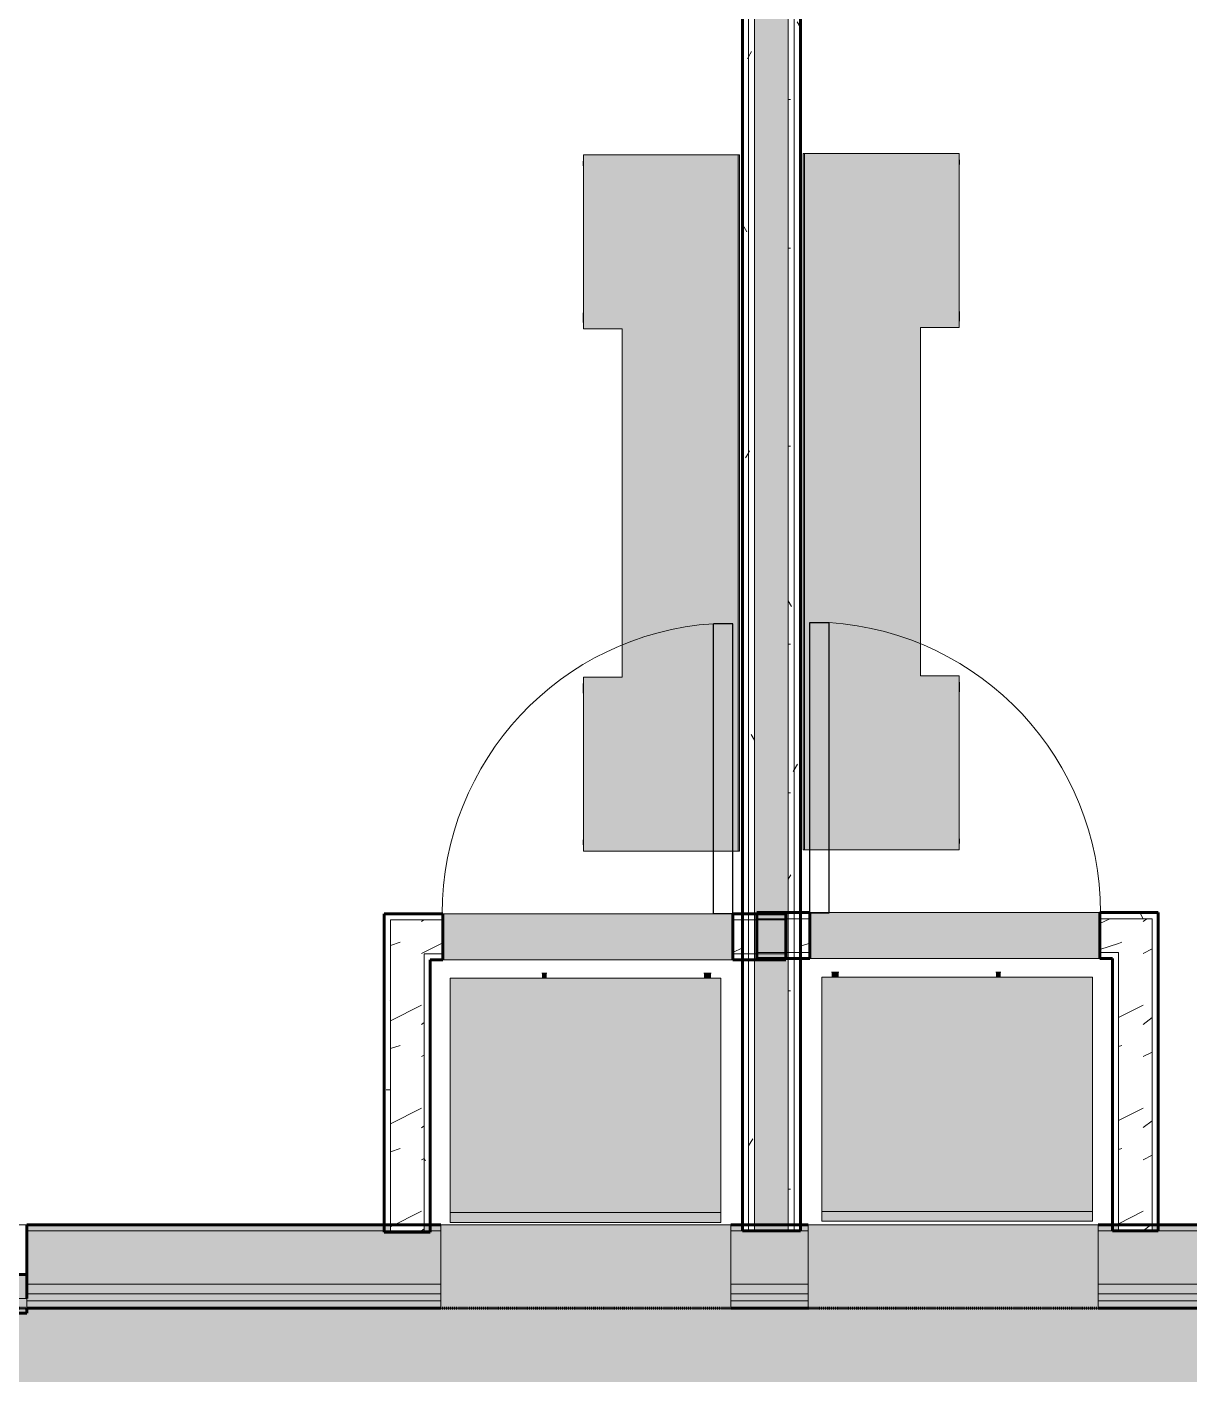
# Model space of a CAD drawing. Header units: inches. Extents: x -4061 to -1937, y 10959 to 12323.
# Drawn here: x -2791.7 to -2671.5, y 11270.5 to 11409.8 of the extents above; entities that cross this region are included whole.
import ezdxf

# ---------------------------------------------------------------- set-up
doc = ezdxf.new("R2010")
doc.units = ezdxf.units.IN
doc.header["$MEASUREMENT"] = 0
doc.linetypes.add('Dash 1_16_', pattern=[0.125, 0.0625, -0.0625])
for name, color, linetype, lineweight in [('0-1', 7, 'Continuous', 5), ('0-2', 10, 'Continuous', 18), ('0-4', 7, 'Continuous', 9), ('A-CLNG-PATT-1', 35, 'Continuous', 18), ('A-DOOR-1', 7, 'Continuous', 9), ('A-DOOR-2', 50, 'Continuous', 30), ('A-GLAZ-1', 27, 'Continuous', 18), ('A-GLAZ-2', 10, 'Continuous', 18), ('A-GLAZ-4', 250, 'Continuous', 60), ('A-WALL', 113, 'Continuous', 18), ('A-WALL-1', 8, 'Continuous', 5), ('A-WALL-2', 250, 'Continuous', 60), ('A-WALL-3', 10, 'Continuous', 18), ('A-WALL-5', 243, 'Continuous', 18), ('A-WALL-PATT-1', 7, 'Continuous', 9), ('A-WALL-PATT-2', 55, 'Continuous', 9), ('A-WALL-PATT-3', 53, 'Continuous', 9), ('A-WALL-PATT-4', 43, 'Continuous', 9), ('A-WALL-PATT-6', 111, 'Continuous', 9), ('C-PROP-LINE-2', 91, 'Dash 1_16_', 60), ('I-FURN-2', 7, 'Continuous', 9), ('I-FURN-3', 53, 'Continuous', 9), ('I-FURN-4', 55, 'Continuous', 9), ('I-WALL-2', 2, 'Continuous', 60), ('M-EQPM-1', 252, 'Continuous', 9), ('M-EQPM-2', 55, 'Continuous', 9), ('M-EQPM-3', 7, 'Continuous', 9)]:
    doc.layers.add(name, color=color, linetype=linetype, lineweight=lineweight)
pattern_1 = [(0, (0, 0), (20.48, 5.12), [0.845, -14.515, 0.845, -14.515, -81.92]), (0, (0, 0), (20.48, 5.12), [-30.72, 0.845, -29.875, 0.845, -14.515, -35.84]), (0, (0, 0), (20.48, 5.12), [-76.8, 0.845, -9.395, 0.845, -24.755]), (120, (7.68, 2.56), (-14.67405, 15.1762003), [0.845, -14.515, 0.845, -14.515, -81.92]), (120, (7.68, 2.56), (-14.67405, 15.1762003), [-30.72, 0.845, -29.875, 0.845, -14.515, -35.84]), (120, (7.68, 2.56), (-14.67405, 15.1762003), [-76.8, 0.845, -9.395, 0.845, -24.755]), (240, (10.24, 12.8), (-5.80595, -20.2962003), [0.845, -14.515, 0.845, -14.515, -81.92]), (240, (10.24, 12.8), (-5.80595, -20.2962003), [-30.72, 0.845, -29.875, 0.845, -14.515, -35.84]), (240, (10.24, 12.8), (-5.80595, -20.2962003), [-76.8, 0.845, -9.395, 0.845, -24.755])]
pattern_2 = [(216.87, (4.265, 10.662), (31.9871619, 21.32545714), [5.331, -47.981]), (206.565, (10.662, 7.464), (-10.662476, -10.6620098), [11.921, -11.921]), (198.435, (10.662, 2.132), (-21.32449365, -10.6625869), [6.744, -26.974])]
pattern_3 = [(161.57, (0.32, 0.32), (-2.560496185, -0.000537386), [0, -18.214, 2.022, 0]), (18.43, (-0.32, 0.32), (-2.560496185, 0.000537386), [0, -18.214, 2.022, 0]), (108.43, (0.32, 0.32), (1.27922091, -6.400876726), [6.07, -14.166]), (71.57, (-0.32, 0.32), (1.27922091, 6.400876726), [6.07, -14.166])]

# ---------------------------------------------------------------- blocks, each defined once
blk = doc.blocks.new('Entertainment_Center_14771 - Entertainment_Center_14771-1352616-ENLARGED RCP - 1ST FLOOR PLAN - EAST')
at = {"layer": 'I-FURN-3'}
for points in [[(-36, 6), (36, 6), (36, 6.12), (-36, 6.12)], [(-36, -10), (-18, -10), (-18, -6), (18, -6), (18, -10), (36, -10), (36, 6), (-36, 6), (-36, -6)], [(-35.34, -10.03), (-34.85, -10.03), (-34.85, -10), (-35.34, -10)], [(-19.66, -10.03), (-18.66, -10.03), (-18.66, -10), (-19.66, -10)], [(18.66, -10), (18.66, -10.03), (19.66, -10.03), (19.66, -10), (19, -10)], [(34.85, -10.03), (35.34, -10.03), (35.31, -10), (34.85, -10)]]:
    blk.add_hatch(color=256, dxfattribs=at).paths.add_polyline_path(points, flags=0)
at = {"layer": 'I-FURN-2'}
for p, q in [((36, 6.12), (-36, 6.12)), ((-36, 6), (-36, 6.12)), ((-36, 6), (36, 6)), ((-36, -10), (-36, 6)), ((-36, 6), (36, 6)), ((36, 6), (36, 6.12)), ((36, 6), (36, -10)), ((18, -6), (-18, -6)), ((-18, -6), (-18, -10)), ((18, -10), (18, -6)), ((-18, -10), (-36, -10)), ((-35.34, -10.03), (-35.34, -10)), ((-34.85, -10.03), (-35.34, -10.03)), ((-34.85, -10), (-34.85, -10.03)), ((-19.66, -10.03), (-19.66, -10)), ((-18.66, -10.03), (-19.66, -10.03)), ((-18.66, -10), (-18.66, -10.03)), ((36, -10), (18, -10)), ((18.66, -10.03), (18.66, -10)), ((19.66, -10.03), (18.66, -10.03)), ((19.66, -10), (19.66, -10.03)), ((34.85, -10.03), (34.85, -10)), ((35.34, -10.03), (34.85, -10.03)), ((35.34, -10), (35.34, -10.03))]:
    blk.add_line(p, q, dxfattribs=at)
blk = doc.blocks.new('Single-Flush - 30_ x 80_-1420870-ENLARGED RCP - 1ST FLOOR PLAN - EAST')
at = {"layer": 'A-DOOR-1'}
blk.add_arc((15, 2.375), 30.067, 93.81407, 180, dxfattribs=at)
at = {"layer": 'A-DOOR-2'}
for p, q in [((13, 2.375), (13, 32.375)), ((15, 32.375), (13, 32.375)), ((15, 2.375), (15, 32.375)), ((15, 2.375), (13, 2.375))]:
    blk.add_line(p, q, dxfattribs=at)
blk = doc.blocks.new('Single-Flush - 30_ x 80_-1421383-ENLARGED RCP - 1ST FLOOR PLAN - EAST')
at = {"layer": 'A-DOOR-1'}
blk.add_arc((15, -2.375), 30.067, 180, 266.18593, dxfattribs=at)
at = {"layer": 'A-DOOR-2'}
for p, q in [((13, -2.375), (13, -32.375)), ((15, -2.375), (13, -2.375)), ((15, -2.375), (15, -32.375)), ((15, -32.375), (13, -32.375))]:
    blk.add_line(p, q, dxfattribs=at)
blk = doc.blocks.new('Entertainment_Center_14771 - Entertainment_Center_14771-1372851-ENLARGED RCP - 1ST FLOOR PLAN - EAST')
at = {"layer": 'I-FURN-4'}
for points in [[(-36, 10), (-36, -6), (36, -6), (36, 10), (18, 10), (18, 6), (-18, 6), (-18, 10), (-35, 10)], [(-35.34, 10.03), (-35.31, 10), (-34.85, 10), (-34.85, 10.03), (-35.31, 10.03)], [(-19.66, 10.03), (-19.66, 10), (-18.66, 10), (-18.66, 10.03), (-19, 10.03)], [(18.66, 10.03), (18.66, 10), (19.66, 10), (19.66, 10.03), (19, 10.03)], [(34.85, 10), (35.34, 10), (35.31, 10.03), (34.85, 10.03)], [(-36, -6.13), (36, -6.13), (36, -6), (-36, -6)]]:
    blk.add_hatch(color=256, dxfattribs=at).paths.add_polyline_path(points, flags=0)
at = {"layer": 'I-FURN-2'}
for p, q in [((-36, -6), (-36, 10)), ((-36, 10), (-18, 10)), ((-35.34, 10), (-35.34, 10.03)), ((-35.34, 10.03), (-34.85, 10.03)), ((-34.85, 10.03), (-34.85, 10)), ((-19.66, 10), (-19.66, 10.03)), ((-19.66, 10.03), (-18.66, 10.03)), ((-18.66, 10.03), (-18.66, 10)), ((-18, 10), (-18, 6)), ((18, 6), (18, 10)), ((18, 10), (36, 10)), ((18.66, 10.03), (19.66, 10.03)), ((18.66, 10), (18.66, 10.03)), ((19.66, 10.03), (19.66, 10)), ((34.85, 10), (34.85, 10.03)), ((34.85, 10.03), (35.34, 10.03)), ((35.34, 10.03), (35.34, 10)), ((36, 10), (36, -6)), ((-18, 6), (18, 6)), ((36, -6), (-36, -6)), ((-36, -6.13), (-36, -6)), ((36, -6), (-36, -6)), ((-36, -6.13), (36, -6.13)), ((36, -6.13), (36, -6))]:
    blk.add_line(p, q, dxfattribs=at)
blk = doc.blocks.new('HVAC_SPVU_AlliedAir_MGE4 - HVAC_SPVU_AlliedAir_MGE4-1352620-ENLARGED RCP - 1ST FLOOR PLAN - EAST')
at = {"layer": 'M-EQPM-1'}
for points in [[(-0.49, 12.12), (14, 12.12), (14, 13.13), (-14, 13.13), (-14, 12.12), (-1.49, 12.12)], [(14, -12.13), (14, 12.12), (-14, 12.12), (-14, -12.13), (-10.54, -12.13)]]:
    blk.add_hatch(color=256, dxfattribs=at).paths.add_polyline_path(points, flags=0)
at = {"layer": 'M-EQPM-2'}
for points in [[(-12.63, -12.63), (-12.25, -12.63), (-12.26, -12.13), (-13, -12.13), (-12.99, -12.63), (-12.72, -12.63)], [(4.31, -12.63), (4.5, -12.63), (4.49, -12.13), (4, -12.13), (4.01, -12.63), (4.25, -12.63)]]:
    blk.add_hatch(color=256, dxfattribs=at).paths.add_polyline_path(points, flags=0)
at = {"layer": 'M-EQPM-3'}
for p, q in [((14, 13.13), (-14, 13.13)), ((-14, 13.13), (-14, 12.12)), ((14, 12.12), (14, 13.13)), ((-14, 12.12), (14, 12.12)), ((14, 12.12), (-14, 12.12)), ((-14, 12.12), (-14, -12.13)), ((14, -12.13), (14, 12.12)), ((-14, -12.13), (14, -12.13)), ((-13, -12.63), (-12.25, -12.63)), ((4, -12.63), (4.5, -12.63))]:
    blk.add_line(p, q, dxfattribs=at)
blk = doc.blocks.new('HVAC_SPVU_AlliedAir_MGE4 - HVAC_SPVU_AlliedAir_MGE4-1724639-ENLARGED RCP - 1ST FLOOR PLAN - EAST')
at = {"layer": 'M-EQPM-1'}
for points in [[(-10.94, -12.13), (14, -12.13), (14, 12.12), (-14, 12.12), (-14, -12.13)], [(14, -13.13), (14, -12.13), (-14, -12.13), (-14, -13.13), (13.58, -13.13)]]:
    blk.add_hatch(color=256, dxfattribs=at).paths.add_polyline_path(points, flags=0)
at = {"layer": 'M-EQPM-2'}
for points in [[(-12.63, 12.12), (-12.25, 12.12), (-12.26, 12.63), (-13, 12.63), (-12.99, 12.12), (-12.72, 12.12)], [(4.5, 12.12), (4.49, 12.63), (4, 12.63), (4.01, 12.12), (4.49, 12.12)]]:
    blk.add_hatch(color=256, dxfattribs=at).paths.add_polyline_path(points, flags=0)
at = {"layer": 'M-EQPM-3'}
for p, q in [((-12.25, 12.63), (-13, 12.63)), ((4.5, 12.63), (4, 12.63)), ((-14, 12.12), (-14, -12.13)), ((14, 12.12), (-14, 12.12)), ((14, -12.13), (14, 12.12)), ((14, -12.13), (-14, -12.13)), ((-14, -12.13), (-14, -13.13)), ((-14, -12.13), (14, -12.13)), ((14, -13.13), (14, -12.13)), ((-14, -13.13), (14, -13.13))]:
    blk.add_line(p, q, dxfattribs=at)
blk = doc.blocks.new('CTR - 1st Phase - Unit Layouts_rvt-1-ENLARGED RCP - 1ST FLOOR PLAN - EAST')
at = {"layer": 'A-WALL-1'}
for points in [[(-2737.09, 11313.31), (-2718.7, 11313.31), (-2718.7, 11318.06), (-2748.7, 11318.06), (-2748.7, 11313.31), (-2747.95, 11313.31)], [(-2680.98, 11313.44), (-2680.75, 11313.44), (-2680.75, 11318.19), (-2710.75, 11318.19), (-2710.75, 11313.44), (-2681.5, 11313.44)]]:
    blk.add_hatch(color=256, dxfattribs=at).paths.add_polyline_path(points, flags=0)
at = {"layer": 'A-WALL-PATT-1'}
h = blk.add_hatch(dxfattribs=at)
h.set_pattern_fill('FP_1', color=256, style=0, pattern_type=2)
h.set_pattern_definition(pattern_1)
h.paths.add_polyline_path([(-2754.12, 11285.91), (-2754.12, 11318.06), (-2754.75, 11318.06), (-2754.73, 11285.91)], flags=0)
h = blk.add_hatch(dxfattribs=at)
h.set_pattern_fill('FP_1', color=256, style=0, pattern_type=2)
h.set_pattern_definition(pattern_1)
h.paths.add_polyline_path([(-2711.72, 11317.56), (-2710.75, 11317.56), (-2710.75, 11318.19), (-2711.72, 11318.19), (-2711.72, 11317.68)], flags=0)
h.paths.add_polyline_path([(-2675.32, 11317.56), (-2675.34, 11318.19), (-2680.75, 11318.19), (-2680.75, 11317.56), (-2675.77, 11317.56)], flags=0)
h = blk.add_hatch(dxfattribs=at)
h.set_pattern_fill('FP_1', color=256, style=0, pattern_type=2)
h.set_pattern_definition(pattern_1)
h.paths.add_polyline_path([(-2750.62, 11285.91), (-2750, 11285.91), (-2750, 11313.94), (-2750.62, 11313.94), (-2750.62, 11286.29)], flags=0)
h = blk.add_hatch(dxfattribs=at)
h.set_pattern_fill('FP_1', color=256, style=0, pattern_type=2)
h.set_pattern_definition(pattern_1)
h.paths.add_polyline_path([(-2717.72, 11313.31), (-2717.72, 11313.94), (-2718.7, 11313.94), (-2718.7, 11313.31)], flags=0)
h.paths.add_polyline_path([(-2749.89, 11313.31), (-2748.7, 11313.31), (-2748.7, 11313.94), (-2750, 11313.94), (-2750, 11313.31)], flags=0)
h = blk.add_hatch(dxfattribs=at)
h.set_pattern_fill('FP_1', color=256, style=0, pattern_type=2)
h.set_pattern_definition(pattern_1)
h.paths.add_polyline_path([(-2679.56, 11313.44), (-2679.45, 11313.44), (-2679.45, 11314.06), (-2680.75, 11314.06), (-2680.75, 11313.44)], flags=0)
h.paths.add_polyline_path([(-2710.75, 11313.44), (-2710.75, 11314.06), (-2711.72, 11314.06), (-2711.72, 11313.44)], flags=0)
h = blk.add_hatch(dxfattribs=at)
h.set_pattern_fill('FP_1', color=256, style=0, pattern_type=2)
h.set_pattern_definition(pattern_1)
h.paths.add_polyline_path([(-2678.84, 11285.91), (-2678.82, 11285.91), (-2678.82, 11314.06), (-2679.45, 11314.06), (-2679.45, 11285.91)], flags=0)
at = {"layer": 'A-WALL-PATT-2'}
h = blk.add_hatch(dxfattribs=at)
h.set_pattern_fill('FP_2', color=256, style=0, pattern_type=2)
h.set_pattern_definition(pattern_2)
h.paths.add_polyline_path([(-2754.11, 11285.29), (-2750.62, 11285.29), (-2750.62, 11317.44), (-2754.12, 11317.44), (-2754.12, 11285.29)], flags=0)
h = blk.add_hatch(dxfattribs=at)
h.set_pattern_fill('FP_2', color=256, style=0, pattern_type=2)
h.set_pattern_definition(pattern_2)
h.paths.add_polyline_path([(-2717.72, 11313.94), (-2717.72, 11317.44), (-2718.7, 11317.44), (-2718.7, 11313.94)], flags=0)
h.paths.add_polyline_path([(-2750.62, 11313.94), (-2748.7, 11313.94), (-2748.7, 11317.44), (-2750.62, 11317.44)], flags=0)
h = blk.add_hatch(dxfattribs=at)
h.set_pattern_fill('FP_2', color=256, style=0, pattern_type=2)
h.set_pattern_definition(pattern_2)
h.paths.add_polyline_path([(-2678.82, 11314.06), (-2678.82, 11317.56), (-2680.75, 11317.56), (-2680.75, 11314.06), (-2679.45, 11314.06)], flags=0)
h.paths.add_polyline_path([(-2710.75, 11314.06), (-2710.75, 11317.56), (-2711.72, 11317.56), (-2711.72, 11314.06)], flags=0)
h = blk.add_hatch(dxfattribs=at)
h.set_pattern_fill('FP_2', color=256, style=0, pattern_type=2)
h.set_pattern_definition(pattern_2)
h.paths.add_polyline_path([(-2675.77, 11285.29), (-2675.32, 11285.29), (-2675.32, 11317.56), (-2678.82, 11317.56), (-2678.82, 11285.29)], flags=0)
at = {"layer": 'A-WALL-2'}
for p, q in [((-2754.75, 11285.16), (-2754.75, 11318.06)), ((-2754.75, 11318.06), (-2754.12, 11318.06)), ((-2754.12, 11318.06), (-2750, 11318.06)), ((-2750, 11318.06), (-2748.7, 11318.06)), ((-2748.7, 11318.06), (-2748.7, 11313.31)), ((-2718.7, 11313.31), (-2718.7, 11318.06)), ((-2718.7, 11318.06), (-2713.22, 11318.06)), ((-2716.22, 11318.19), (-2710.75, 11318.19)), ((-2716.22, 11313.44), (-2716.22, 11318.19)), ((-2713.22, 11318.06), (-2713.22, 11313.31)), ((-2710.75, 11318.19), (-2710.75, 11313.44)), ((-2680.75, 11318.19), (-2679.45, 11318.19)), ((-2680.75, 11313.44), (-2680.75, 11318.19)), ((-2679.45, 11318.19), (-2675.32, 11318.19)), ((-2675.32, 11318.19), (-2674.7, 11318.19)), ((-2674.7, 11318.19), (-2674.7, 11285.29)), ((-2750, 11313.31), (-2750, 11285.16)), ((-2748.7, 11313.31), (-2750, 11313.31)), ((-2713.22, 11313.31), (-2718.7, 11313.31)), ((-2710.75, 11313.44), (-2716.22, 11313.44)), ((-2679.45, 11313.44), (-2680.75, 11313.44)), ((-2679.45, 11285.29), (-2679.45, 11313.44)), ((-2750, 11285.16), (-2754.75, 11285.16)), ((-2674.7, 11285.29), (-2679.45, 11285.29))]:
    blk.add_line(p, q, dxfattribs=at)
at = {"layer": 'A-WALL-3'}
for p, q in [((-2718.7, 11318.06), (-2748.7, 11318.06)), ((-2680.75, 11318.19), (-2710.75, 11318.19)), ((-2754.12, 11285.16), (-2754.12, 11317.44)), ((-2750.62, 11317.44), (-2754.12, 11317.44)), ((-2750, 11317.44), (-2750.62, 11317.44)), ((-2750, 11317.44), (-2748.7, 11317.44)), ((-2718.7, 11317.44), (-2713.22, 11317.44)), ((-2710.75, 11317.56), (-2716.22, 11317.56)), ((-2679.45, 11317.56), (-2680.75, 11317.56)), ((-2678.82, 11317.56), (-2679.45, 11317.56)), ((-2675.32, 11317.56), (-2678.82, 11317.56)), ((-2675.32, 11285.29), (-2675.32, 11317.56)), ((-2750.62, 11285.16), (-2750.62, 11313.94)), ((-2750, 11313.94), (-2750.62, 11313.94)), ((-2750, 11313.94), (-2748.7, 11313.94)), ((-2718.7, 11313.94), (-2713.22, 11313.94)), ((-2710.75, 11314.06), (-2716.22, 11314.06)), ((-2679.45, 11314.06), (-2680.75, 11314.06)), ((-2678.82, 11314.06), (-2679.45, 11314.06)), ((-2678.82, 11285.29), (-2678.82, 11314.06)), ((-2748.7, 11313.31), (-2718.7, 11313.31)), ((-2710.75, 11313.44), (-2680.75, 11313.44))]:
    blk.add_line(p, q, dxfattribs=at)
at = {"layer": '0-2'}
for name, p, rotation in [('Entertainment_Center_14771 - Entertainment_Center_14771-1372851-ENLARGED RCP - 1ST FLOOR PLAN - EAST', (-2724.15, 11360.55), 89.99999999998715), ('Entertainment_Center_14771 - Entertainment_Center_14771-1352616-ENLARGED RCP - 1ST FLOOR PLAN - EAST', (-2705.3, 11360.68), 89.99999999999719), ('Single-Flush - 30_ x 80_-1421383-ENLARGED RCP - 1ST FLOOR PLAN - EAST', (-2695.75, 11315.81), 180), ('HVAC_SPVU_AlliedAir_MGE4 - HVAC_SPVU_AlliedAir_MGE4-1352620-ENLARGED RCP - 1ST FLOOR PLAN - EAST', (-2733.95, 11299.29), 180)]:
    blk.add_blockref(name, p, dxfattribs=dict(at, rotation=rotation))
for name, p in [('Single-Flush - 30_ x 80_-1420870-ENLARGED RCP - 1ST FLOOR PLAN - EAST', (-2733.7, 11315.69)), ('HVAC_SPVU_AlliedAir_MGE4 - HVAC_SPVU_AlliedAir_MGE4-1724639-ENLARGED RCP - 1ST FLOOR PLAN - EAST', (-2695.5, 11299.41))]:
    blk.add_blockref(name, p, dxfattribs=at)
blk = doc.blocks.new('_THE_ WINDOW _ DOOR - Window - 1st Floor-V53-ENLARGED RCP - 1ST FLOOR PLAN - EAST')
at = {"layer": 'A-GLAZ-1'}
h = blk.add_hatch(color=256, dxfattribs=at)
h.paths.add_polyline_path([(19.0125, -4.8125), (19.0125, -4.3125), (17.0125, -4.3125), (17.0125, -4.8125)], flags=0)
h.paths.add_polyline_path([(-18.344, -4.8125), (-17.0125, -4.8125), (-17.0125, -4.3125), (-19.0125, -4.3125), (-19.0125, -4.8125)], flags=0)
h.paths.add_polyline_path([(18.2625, -3.3125), (19.0125, -3.3125), (19.0125, -0.8125), (17.0125, -0.8125), (17.0125, -3.3125)], flags=0)
h.paths.add_polyline_path([(-17.7625, -3.3125), (-17.0125, -3.3125), (-17.0125, -0.8125), (-19.0125, -0.8125), (-19.0125, -3.3125), (-18.344, -3.3125)], flags=0)
h = blk.add_hatch(color=256, dxfattribs=at)
h.paths.add_polyline_path([(-17.0125, -4.8125), (17.0125, -4.8125), (17.0125, -4.3125), (-17.0125, -4.3125)], flags=0)
h.paths.add_polyline_path([(12.3146, -2.8125), (17.0125, -2.8125), (17.0125, -0.8125), (-17.0125, -0.8125), (-17.0125, -2.8125)], flags=0)
blk.add_hatch(color=256, dxfattribs=at).paths.add_polyline_path([(-19.0125, -4.3125), (19.0125, -4.3125), (19.0125, -3.3125), (-19.0125, -3.3125)], flags=0)
at = {"layer": 'A-GLAZ-2'}
blk.add_hatch(color=256, dxfattribs=at).paths.add_polyline_path([(-17.0125, -3.3125), (17.0125, -3.3125), (17.0125, -2.8125), (-17.0125, -2.8125)], flags=0)
for p, q in [((17.0125, -0.8125), (-17.0125, -0.8125)), ((19.0125, -3.3125), (-19.0125, -3.3125)), ((-19.0125, -3.3125), (-19.0125, -4.3125)), ((19.0125, -3.3125), (19.0125, -4.3125)), ((-19.0125, -4.3125), (19.0125, -4.3125)), ((-17.0125, -4.8125), (17.0125, -4.8125))]:
    blk.add_line(p, q, dxfattribs=at)
at = {"layer": 'A-GLAZ-4'}
for p, q in [((-17.0125, -0.8125), (-19.0125, -0.8125)), ((-17.0125, -3.3125), (-17.0125, -0.8125)), ((17.0125, -0.8125), (17.0125, -3.3125)), ((19.0125, -0.8125), (17.0125, -0.8125)), ((-17.0125, -2.8125), (-17.0125, -3.3125)), ((17.0125, -2.8125), (-17.0125, -2.8125)), ((17.0125, -3.3125), (17.0125, -2.8125)), ((-19.0125, -4.3125), (-19.0125, -4.8125)), ((-19.0125, -4.8125), (-17.0125, -4.8125)), ((-17.0125, -4.8125), (-17.0125, -4.3125)), ((17.0125, -4.3125), (17.0125, -4.8125)), ((17.0125, -4.8125), (19.0125, -4.8125)), ((19.0125, -4.8125), (19.0125, -4.3125))]:
    blk.add_line(p, q, dxfattribs=at)
blk = doc.blocks.new('089100 - Louvers - Magic-Pak - 089100 - Louvers - Magic-Pak-2121265-ENLARGED RCP - 1ST FLOOR PLAN - EAST')
at = {"layer": 'A-GLAZ-1'}
blk.add_hatch(color=256, dxfattribs=at).paths.add_polyline_path([(15, -4.31), (15, 4.31), (-15, 4.31), (-15, -4.31), (-3.18, -4.31)], flags=0)
at = {"layer": 'A-GLAZ-2'}
for p, q in [((15, 4.31), (-15, 4.31)), ((-15, 4.31), (-15, -4.31)), ((15, 4.31), (15, -4.31)), ((-15, -4.31), (15, -4.31))]:
    blk.add_line(p, q, dxfattribs=at)
blk = doc.blocks.new('CTR - 1st Phase - Shell_rvt-1-ENLARGED RCP - 1ST FLOOR PLAN - EAST')
at = {"layer": 'A-CLNG-PATT-1'}
h = blk.add_hatch(dxfattribs=at)
h.set_pattern_fill('FP_24', color=256, style=0, pattern_type=2)
h.set_pattern_definition([(90, (-2963.524, 11049.389), (4, -2e-16), []), (0, (-2963.524, 11049.389), (8, -8), [4, -28]), (0, (-2959.524, 11065.389), (8, -8), [4, -28])])
h.paths.add_polyline_path([(-3860.47, 11023.21), (-3830.82, 11023.21), (-3830.82, 11030.34), (-3831.32, 11030.34), (-3831.32, 11068.36), (-3830.82, 11068.36), (-3830.82, 11164.59), (-3831.14, 11164.59), (-3831.14, 11399.98), (-3830.82, 11399.98), (-3830.82, 11432.64), (-3860.47, 11432.64), (-3860.47, 11027.91)], flags=0)
h.paths.add_polyline_path([(-2261.88, 11247.64), (-2068.17, 11247.64), (-2068.17, 12118.34), (-2521.97, 12118.34), (-2521.97, 12088.69), (-2484.14, 12088.69), (-2484.14, 12089.19), (-2446.11, 12089.19), (-2446.11, 12088.69), (-2407.34, 12088.69), (-2407.34, 12089.19), (-2369.31, 12089.19), (-2369.31, 12088.69), (-2349.74, 12088.69), (-2349.74, 12089.19), (-2311.71, 12089.19), (-2311.71, 12088.69), (-2311.34, 12088.69), (-2311.34, 12089.19), (-2273.31, 12089.19), (-2273.31, 12088.69), (-2176.94, 12088.69), (-2176.94, 12089.19), (-2138.91, 12089.19), (-2138.91, 12088.69), (-2097.82, 12088.69), (-2097.82, 11970.99), (-2097.32, 11970.99), (-2097.32, 11932.78), (-2097.82, 11932.78), (-2097.82, 11932.59), (-2097.32, 11932.59), (-2097.32, 11894.38), (-2097.82, 11894.38), (-2097.82, 11778.8), (-2097.32, 11778.8), (-2097.32, 11740.78), (-2097.82, 11740.78), (-2097.82, 11740.4), (-2097.32, 11740.4), (-2097.32, 11702.38), (-2097.82, 11702.38), (-2097.82, 11663.6), (-2097.32, 11663.6), (-2097.32, 11625.58), (-2097.82, 11625.58), (-2097.82, 11471.79), (-2097.32, 11471.79), (-2097.32, 11433.76), (-2097.82, 11433.76), (-2097.82, 11433.39), (-2097.32, 11433.39), (-2097.32, 11395.36), (-2097.82, 11395.36), (-2097.82, 11356.4), (-2097.32, 11356.4), (-2097.32, 11318.38), (-2097.82, 11318.38), (-2097.82, 11277.29), (-2138.91, 11277.29), (-2138.91, 11276.79), (-2176.94, 11276.79), (-2176.94, 11277.29), (-2273.31, 11277.29), (-2273.31, 11276.79), (-2311.34, 11276.79), (-2311.34, 11277.29), (-2311.71, 11277.29), (-2311.71, 11276.79), (-2349.74, 11276.79), (-2349.74, 11277.29), (-2407.71, 11277.29), (-2407.71, 11276.79), (-2445.74, 11276.79), (-2445.74, 11277.29), (-2561.31, 11277.29), (-2561.31, 11276.79), (-2599.34, 11276.79), (-2599.34, 11277.29), (-2599.71, 11277.29), (-2599.71, 11276.79), (-2637.74, 11276.79), (-2637.74, 11277.29), (-2791.71, 11277.29), (-2791.71, 11276.79), (-2829.74, 11276.79), (-2829.74, 11277.29), (-2830.11, 11277.29), (-2830.11, 11276.79), (-2868.14, 11276.79), (-2868.14, 11277.29), (-3400.05, 11277.29), (-3400.05, 11247.64), (-2858.53, 11247.64), (-2845.56, 11261.08), (-2842.42, 11254.87), (-2842.42, 11255.39), (-2845.31, 11261.19), (-2842.42, 11261.19), (-2842.42, 11262.19), (-2842.35, 11261.81), (-2841.92, 11263.17), (-2837.92, 11264.17), (-2826.92, 11264.17), (-2822.92, 11263.17), (-2822.5, 11261.81), (-2822.42, 11262.19), (-2822.42, 11261.19), (-2814.43, 11261.19), (-2818.43, 11247.64), (-2818.24, 11247.64), (-2814.18, 11261.08), (-2801.21, 11247.64), (-2327.03, 11247.64), (-2321.6, 11253.27), (-2318.76, 11247.64), (-2318.5, 11247.64), (-2321.35, 11253.38), (-2318.47, 11253.4), (-2318.47, 11254.38), (-2318.39, 11253.99), (-2317.97, 11255.36), (-2313.97, 11256.36), (-2302.97, 11256.36), (-2298.97, 11255.36), (-2298.54, 11253.99), (-2298.47, 11254.38), (-2298.47, 11253.38), (-2290.48, 11253.38), (-2292.17, 11247.64), (-2291.92, 11247.64), (-2290.22, 11253.27), (-2284.79, 11247.64), (-2269.55, 11247.64)], flags=0)
h.paths.add_polyline_path([(-2316.22, 11253.38), (-2300.84, 11253.4), (-2302.97, 11253.88), (-2313.97, 11253.88), (-2316.09, 11253.4)], flags=0)
h.paths.add_polyline_path([(-2829.07, 11261.19), (-2824.67, 11261.19), (-2826.92, 11261.69), (-2837.92, 11261.69), (-2840.17, 11261.19), (-2837.92, 11261.19)], flags=0)
h.paths.add_polyline_path([(-3860.47, 11549.34), (-3830.82, 11549.34), (-3830.82, 11933.34), (-3831.32, 11933.34), (-3831.32, 12009.39), (-3830.82, 12009.39), (-3830.82, 12032.24), (-3831.32, 12032.24), (-3831.32, 12070.27), (-3830.82, 12070.27), (-3830.82, 12088.69), (-3789.42, 12088.69), (-3789.42, 12089.19), (-3751.4, 12089.19), (-3751.4, 12088.69), (-3674.54, 12088.69), (-3674.54, 12089.19), (-3636.51, 12089.19), (-3636.51, 12088.69), (-3549.42, 12088.69), (-3549.42, 12089.19), (-3511.4, 12089.19), (-3511.4, 12088.69), (-3405.42, 12088.69), (-3405.42, 12089.19), (-3367.4, 12089.19), (-3367.4, 12088.69), (-3290.54, 12088.69), (-3290.54, 12089.19), (-3252.51, 12089.19), (-3252.51, 12088.69), (-3213.74, 12088.69), (-3213.74, 12089.19), (-3175.71, 12089.19), (-3175.71, 12088.69), (-3175.34, 12088.69), (-3175.34, 12089.19), (-3137.31, 12089.19), (-3137.31, 12088.69), (-3060.14, 12088.69), (-3060.14, 12089.19), (-3022.11, 12089.19), (-3022.11, 12088.69), (-2868.14, 12088.69), (-2868.14, 12089.19), (-2830.11, 12089.19), (-2830.11, 12088.69), (-2791.34, 12088.69), (-2791.34, 12089.19), (-2753.31, 12089.19), (-2753.31, 12088.69), (-2689.01, 12088.69), (-2689.01, 12118.34), (-3787.15, 12118.34), (-3787.14, 12118.29), (-3787.15, 12117.84), (-3787.21, 12118.17), (-3787.64, 12116.8), (-3791.64, 12115.8), (-3802.64, 12115.8), (-3806.64, 12116.8), (-3807.06, 12118.17), (-3807.14, 12117.82), (-3807.14, 12118.34), (-3860.47, 12118.34), (-3860.47, 12088.59), (-3847.52, 12088.59), (-3847.52, 12084.34), (-3860.47, 12084.34), (-3860.47, 11549.37)], flags=0)
h.paths.add_polyline_path([(-2675.77, 12088.69), (-2638.67, 12088.69), (-2638.67, 12118.34), (-2687.26, 12118.34), (-2687.26, 12088.69)], flags=0)
h.paths.add_polyline_path([(-3802.48, 12118.29), (-3791.64, 12118.29), (-3791.41, 12118.34), (-3802.86, 12118.34), (-3802.64, 12118.29)], flags=0)
at = {"layer": 'A-WALL-1'}
h = blk.add_hatch(color=256, dxfattribs=at)
h.paths.add_polyline_path([(-2105.82, 11278.04), (-2098.57, 11278.04), (-2098.57, 11278.79), (-2138.91, 11278.79), (-2138.91, 11278.04), (-2108.59, 11278.04)], flags=0)
h.paths.add_polyline_path([(-2185.24, 11278.04), (-2176.94, 11278.04), (-2176.94, 11278.79), (-2273.31, 11278.79), (-2273.31, 11278.04), (-2215.9, 11278.04)], flags=0)
h.paths.add_polyline_path([(-2311.34, 11278.04), (-2311.34, 11278.79), (-2311.71, 11278.79), (-2311.71, 11278.04)], flags=0)
h.paths.add_polyline_path([(-2491.82, 11278.04), (-2445.74, 11278.04), (-2445.74, 11278.79), (-2561.31, 11278.79), (-2561.31, 11278.04), (-2511.37, 11278.04)], flags=0)
h.paths.add_polyline_path([(-2360.15, 11278.04), (-2349.74, 11278.04), (-2349.74, 11278.79), (-2407.71, 11278.79), (-2407.71, 11278.04), (-2363.65, 11278.04)], flags=0)
h.paths.add_polyline_path([(-2645.12, 11278.04), (-2637.74, 11278.04), (-2637.74, 11278.79), (-2680.91, 11278.79), (-2680.91, 11278.04), (-2675.77, 11278.04)], flags=0)
h.paths.add_polyline_path([(-2599.34, 11278.04), (-2599.34, 11278.79), (-2599.71, 11278.79), (-2599.71, 11278.04)], flags=0)
h.paths.add_polyline_path([(-2717.72, 11278.04), (-2710.91, 11278.04), (-2710.91, 11278.79), (-2718.91, 11278.79), (-2718.91, 11278.04)], flags=0)
h.paths.add_polyline_path([(-2914.42, 11278.04), (-2868.14, 11278.04), (-2868.14, 11278.79), (-2948.07, 11278.79), (-2948.07, 11278.04), (-2914.57, 11278.04)], flags=0)
h.paths.add_polyline_path([(-2748.91, 11278.04), (-2748.91, 11278.79), (-2791.71, 11278.79), (-2791.71, 11278.04), (-2767.75, 11278.04)], flags=0)
h.paths.add_polyline_path([(-2829.74, 11278.04), (-2829.74, 11278.79), (-2830.11, 11278.79), (-2830.11, 11278.04)], flags=0)
at = {"layer": 'A-WALL-5'}
h = blk.add_hatch(color=256, dxfattribs=at)
h.paths.add_polyline_path([(-2105.82, 11277.29), (-2097.82, 11277.29), (-2097.82, 11278.04), (-2138.91, 11278.04), (-2138.91, 11277.29), (-2108.59, 11277.29)], flags=0)
h.paths.add_polyline_path([(-2767.75, 11277.29), (-2748.91, 11277.29), (-2748.91, 11278.04), (-2791.71, 11278.04), (-2791.71, 11277.29)], flags=0)
h.paths.add_polyline_path([(-2830.11, 11277.29), (-2829.74, 11277.29), (-2829.74, 11278.04), (-2830.11, 11278.04)], flags=0)
h.paths.add_polyline_path([(-2718.91, 11277.29), (-2710.91, 11277.29), (-2710.91, 11278.04), (-2718.91, 11278.04)], flags=0)
h.paths.add_polyline_path([(-2868.14, 11277.29), (-2868.14, 11278.04), (-2948.07, 11278.04), (-2948.07, 11277.29), (-2890.38, 11277.29)], flags=0)
h.paths.add_polyline_path([(-2176.94, 11277.29), (-2176.94, 11278.04), (-2273.31, 11278.04), (-2273.31, 11277.29), (-2185.24, 11277.29)], flags=0)
h.paths.add_polyline_path([(-2311.34, 11277.29), (-2311.34, 11278.04), (-2311.71, 11278.04), (-2311.71, 11277.29)], flags=0)
h.paths.add_polyline_path([(-2360.15, 11277.29), (-2349.74, 11277.29), (-2349.74, 11278.04), (-2407.71, 11278.04), (-2407.71, 11277.29), (-2363.65, 11277.29)], flags=0)
h.paths.add_polyline_path([(-2680.91, 11277.29), (-2637.74, 11277.29), (-2637.74, 11278.04), (-2680.91, 11278.04)], flags=0)
h.paths.add_polyline_path([(-2445.74, 11277.29), (-2445.74, 11278.04), (-2561.31, 11278.04), (-2561.31, 11277.29), (-2461.17, 11277.29)], flags=0)
h.paths.add_polyline_path([(-2599.34, 11277.29), (-2599.34, 11278.04), (-2599.71, 11278.04), (-2599.71, 11277.29)], flags=0)
at = {"layer": 'A-WALL-PATT-2'}
h = blk.add_hatch(dxfattribs=at)
h.set_pattern_fill('FP_1', color=256, style=0, pattern_type=2)
h.set_pattern_definition(pattern_1)
h.paths.add_polyline_path([(-2711.72, 11285.29), (-2710.91, 11285.29), (-2710.91, 11285.91), (-2711.72, 11285.91), (-2711.72, 11285.35)], flags=0)
h.paths.add_polyline_path([(-2717.72, 11285.29), (-2717.72, 11285.91), (-2718.91, 11285.91), (-2718.91, 11285.29)], flags=0)
h.paths.add_polyline_path([(-2105.82, 11285.29), (-2105.82, 11285.91), (-2138.91, 11285.91), (-2138.91, 11285.29), (-2105.93, 11285.29)], flags=0)
h.paths.add_polyline_path([(-2311.71, 11285.29), (-2311.34, 11285.29), (-2311.34, 11285.91), (-2311.71, 11285.91)], flags=0)
h.paths.add_polyline_path([(-2215.9, 11285.29), (-2176.94, 11285.29), (-2176.94, 11285.91), (-2273.31, 11285.91), (-2273.31, 11285.29), (-2246.56, 11285.29)], flags=0)
h.paths.add_polyline_path([(-2561.31, 11285.29), (-2445.74, 11285.29), (-2445.74, 11285.91), (-2510.12, 11285.91), (-2510.12, 11285.54), (-2516.12, 11285.54), (-2516.12, 11285.91), (-2561.31, 11285.91)], flags=0)
h.paths.add_polyline_path([(-2407.71, 11285.29), (-2349.74, 11285.29), (-2349.74, 11285.91), (-2359.52, 11285.91), (-2359.52, 11285.66), (-2364.27, 11285.66), (-2364.27, 11285.91), (-2407.71, 11285.91)], flags=0)
h.paths.add_polyline_path([(-2599.34, 11285.29), (-2599.34, 11285.91), (-2599.71, 11285.91), (-2599.71, 11285.29)], flags=0)
h.paths.add_polyline_path([(-2637.74, 11285.29), (-2637.74, 11285.91), (-2675.32, 11285.91), (-2675.32, 11285.29), (-2645.12, 11285.29)], flags=0)
h.paths.add_polyline_path([(-2678.82, 11285.29), (-2678.82, 11285.91), (-2680.91, 11285.91), (-2680.91, 11285.29)], flags=0)
h.paths.add_polyline_path([(-2868.14, 11285.29), (-2868.14, 11285.91), (-2913.32, 11285.91), (-2913.32, 11285.29), (-2890.38, 11285.29)], flags=0)
h.paths.add_polyline_path([(-2830.11, 11285.29), (-2829.74, 11285.29), (-2829.74, 11285.91), (-2830.11, 11285.91)], flags=0)
h.paths.add_polyline_path([(-2791.71, 11285.29), (-2754.12, 11285.29), (-2754.12, 11285.91), (-2791.71, 11285.91)], flags=0)
h.paths.add_polyline_path([(-2750.62, 11285.29), (-2748.91, 11285.29), (-2748.91, 11285.91), (-2750.62, 11285.89)], flags=0)
h.paths.add_polyline_path([(-2921.04, 11285.29), (-2919.32, 11285.29), (-2919.32, 11285.91), (-2948.07, 11285.91), (-2948.07, 11285.29), (-2940.32, 11285.29)], flags=0)
at = {"layer": 'A-WALL-PATT-3'}
h = blk.add_hatch(dxfattribs=at)
h.set_pattern_fill('FP_17', color=256, style=0, pattern_type=2)
h.set_pattern_definition(pattern_3)
h.paths.add_polyline_path([(-2108.59, 11279.79), (-2100.32, 11279.79), (-2100.32, 11285.29), (-2138.91, 11285.29), (-2138.91, 11279.79), (-2123.92, 11279.79)], flags=0)
h.paths.add_polyline_path([(-2185.24, 11279.79), (-2176.94, 11279.79), (-2176.94, 11285.29), (-2273.31, 11285.29), (-2273.31, 11279.79), (-2215.9, 11279.79)], flags=0)
h.paths.add_polyline_path([(-2522.48, 11279.79), (-2445.74, 11279.79), (-2445.74, 11285.29), (-2561.31, 11285.29), (-2561.31, 11279.79), (-2553.14, 11279.79)], flags=0)
h.paths.add_polyline_path([(-2349.74, 11279.79), (-2349.74, 11285.29), (-2407.71, 11285.29), (-2407.71, 11279.79), (-2360.15, 11279.79)], flags=0)
h.paths.add_polyline_path([(-2311.34, 11279.79), (-2311.34, 11285.29), (-2311.71, 11285.29), (-2311.71, 11279.79)], flags=0)
h.paths.add_polyline_path([(-2829.74, 11279.79), (-2829.74, 11285.29), (-2830.11, 11285.29), (-2830.11, 11279.79)], flags=0)
h.paths.add_polyline_path([(-2791.71, 11279.79), (-2748.91, 11279.79), (-2748.91, 11285.29), (-2791.71, 11285.29)], flags=0)
h.paths.add_polyline_path([(-2599.34, 11279.79), (-2599.34, 11285.29), (-2599.71, 11285.29), (-2599.71, 11279.79)], flags=0)
h.paths.add_polyline_path([(-2637.74, 11279.79), (-2637.74, 11285.29), (-2680.91, 11285.29), (-2680.91, 11279.79), (-2645.12, 11279.79)], flags=0)
h.paths.add_polyline_path([(-2712.97, 11279.79), (-2710.91, 11279.79), (-2710.91, 11285.29), (-2718.91, 11285.29), (-2718.91, 11279.79), (-2716.46, 11279.79)], flags=0)
h.paths.add_polyline_path([(-2914.45, 11279.79), (-2868.14, 11279.79), (-2868.14, 11285.29), (-2948.07, 11285.29), (-2948.07, 11279.79), (-2914.57, 11279.79)], flags=0)
at = {"layer": 'A-WALL-PATT-4'}
h = blk.add_hatch(dxfattribs=at)
h.set_pattern_fill('FP_18', color=256, style=0, pattern_type=2)
h.set_pattern_definition([(0, (0, 0), (0, 3.199), []), (315, (0, 0), (3.1989511, 0), [4.524, -4.524]), (45, (0, 0), (3.1989511, 0), [4.524, -4.524])])
h.paths.add_polyline_path([(-2105.82, 11278.79), (-2099.32, 11278.79), (-2099.32, 11279.79), (-2138.91, 11279.79), (-2138.91, 11278.79), (-2108.59, 11278.79)], flags=0)
h.paths.add_polyline_path([(-2363.65, 11278.79), (-2349.74, 11278.79), (-2349.74, 11279.79), (-2407.71, 11279.79), (-2407.71, 11278.79), (-2369.19, 11278.79)], flags=0)
h.paths.add_polyline_path([(-2311.71, 11278.79), (-2311.34, 11278.79), (-2311.34, 11279.79), (-2311.71, 11279.79)], flags=0)
h.paths.add_polyline_path([(-2273.31, 11278.79), (-2176.94, 11278.79), (-2176.94, 11279.79), (-2273.31, 11279.79)], flags=0)
h.paths.add_polyline_path([(-2491.82, 11278.79), (-2445.74, 11278.79), (-2445.74, 11279.79), (-2561.31, 11279.79), (-2561.31, 11278.79), (-2511.37, 11278.79)], flags=0)
h.paths.add_polyline_path([(-2645.12, 11278.79), (-2637.74, 11278.79), (-2637.74, 11279.79), (-2680.91, 11279.79), (-2680.91, 11278.79), (-2675.77, 11278.79)], flags=0)
h.paths.add_polyline_path([(-2599.34, 11278.79), (-2599.34, 11279.79), (-2599.71, 11279.79), (-2599.71, 11278.79)], flags=0)
h.paths.add_polyline_path([(-2716.47, 11278.79), (-2710.91, 11278.79), (-2710.91, 11279.79), (-2718.91, 11279.79), (-2718.91, 11278.79), (-2717.1, 11278.79)], flags=0)
h.paths.add_polyline_path([(-2748.91, 11278.79), (-2748.91, 11279.79), (-2791.71, 11279.79), (-2791.71, 11278.79), (-2767.75, 11278.79)], flags=0)
h.paths.add_polyline_path([(-2921.04, 11278.79), (-2868.14, 11278.79), (-2868.14, 11279.79), (-2948.07, 11279.79), (-2948.07, 11278.79), (-2940.32, 11278.79)], flags=0)
h.paths.add_polyline_path([(-2830.11, 11278.79), (-2829.74, 11278.79), (-2829.74, 11279.79), (-2830.11, 11279.79)], flags=0)
at = {"layer": 'A-WALL-2'}
for p, q in [((-2791.71, 11278.29), (-2791.71, 11285.91)), ((-2791.71, 11285.91), (-2748.91, 11285.91)), ((-2718.91, 11285.91), (-2710.91, 11285.91)), ((-2680.91, 11285.91), (-2637.74, 11285.91)), ((-2748.91, 11277.29), (-2791.71, 11277.29)), ((-2710.91, 11277.29), (-2718.91, 11277.29)), ((-2637.74, 11277.29), (-2680.91, 11277.29))]:
    blk.add_line(p, q, dxfattribs=at)
at = {"layer": 'A-WALL-3'}
for p, q in [((-2791.71, 11285.91), (-2829.74, 11285.91)), ((-2791.71, 11285.29), (-2748.91, 11285.29)), ((-2718.91, 11285.29), (-2710.91, 11285.29)), ((-2680.91, 11285.29), (-2637.74, 11285.29)), ((-2791.71, 11279.79), (-2748.91, 11279.79)), ((-2718.91, 11279.79), (-2710.91, 11279.79)), ((-2680.91, 11279.79), (-2637.74, 11279.79)), ((-2791.71, 11278.79), (-2748.91, 11278.79)), ((-2791.71, 11278.04), (-2748.91, 11278.04)), ((-2718.91, 11278.79), (-2710.91, 11278.79)), ((-2718.91, 11278.04), (-2710.91, 11278.04)), ((-2680.91, 11278.79), (-2637.74, 11278.79)), ((-2680.91, 11278.04), (-2637.74, 11278.04))]:
    blk.add_line(p, q, dxfattribs=at)
at = {"layer": '0-4'}
for name, p in [('089100 - Louvers - Magic-Pak - 089100 - Louvers - Magic-Pak-2121265-ENLARGED RCP - 1ST FLOOR PLAN - EAST', (-2733.91, 11281.6)), ('089100 - Louvers - Magic-Pak - 089100 - Louvers - Magic-Pak-2121265-ENLARGED RCP - 1ST FLOOR PLAN - EAST', (-2695.91, 11281.6)), ('_THE_ WINDOW _ DOOR - Window - 1st Floor-V53-ENLARGED RCP - 1ST FLOOR PLAN - EAST', (-2810.72, 11281.6))]:
    blk.add_blockref(name, p, dxfattribs=at)
blk = doc.blocks.new('Family - ___-1870574-ENLARGED RCP - 1ST FLOOR PLAN - EAST')
at = {"layer": 'C-PROP-LINE-2'}
blk.add_line((-2098.26, 11277.29), (-3401.05, 11277.29), dxfattribs=at)

msp = doc.modelspace()

# ---------------------------------------------------------------- hatches: boundary and pattern name
at = {"layer": 'A-WALL-PATT-6'}
h = msp.add_hatch(dxfattribs=at)
h.set_pattern_fill('FP_1', color=256, style=0, pattern_type=2)
h.set_pattern_definition(pattern_1)
h.paths.add_polyline_path([(-2717.1, 11285.29), (-2716.47, 11285.29), (-2716.47, 11623.01), (-2717.1, 11623.01), (-2717.1, 11285.91)], flags=0)
h = msp.add_hatch(dxfattribs=at)
h.set_pattern_fill('FP_17', color=256, style=0, pattern_type=2)
h.set_pattern_definition(pattern_3)
h.paths.add_polyline_path([(-2716.47, 11285.29), (-2712.97, 11285.29), (-2712.98, 11623.64), (-2716.47, 11623.64), (-2716.47, 11286.29)], flags=0)
h = msp.add_hatch(dxfattribs=at)
h.set_pattern_fill('FP_1', color=256, style=0, pattern_type=2)
h.set_pattern_definition(pattern_1)
h.paths.add_polyline_path([(-2712.97, 11285.29), (-2712.35, 11285.29), (-2712.35, 11623.01), (-2712.97, 11623.01), (-2712.97, 11285.91)], flags=0)
h = msp.add_hatch(dxfattribs=at)
h.set_pattern_fill('FP_1', color=256, style=0, pattern_type=2)
h.set_pattern_definition(pattern_1)
h.paths.add_polyline_path([(-2717.72, 11285.29), (-2717.1, 11285.29), (-2717.1, 11622.39), (-2717.72, 11622.39), (-2717.72, 11285.91)], flags=0)
h = msp.add_hatch(dxfattribs=at)
h.set_pattern_fill('FP_1', color=256, style=0, pattern_type=2)
h.set_pattern_definition(pattern_1)
h.paths.add_polyline_path([(-2712.35, 11285.29), (-2711.72, 11285.29), (-2711.72, 11622.39), (-2712.35, 11622.39), (-2712.35, 11285.91)], flags=0)

# ---------------------------------------------------------------- linework, layer by layer
at = {"layer": 'A-WALL'}
for p, q in [((-2717.1, 11623.01), (-2717.1, 11285.29)), ((-2716.47, 11623.64), (-2716.47, 11285.29)), ((-2712.97, 11623.64), (-2712.97, 11285.29)), ((-2712.35, 11623.01), (-2712.35, 11285.29))]:
    msp.add_line(p, q, dxfattribs=at)
at = {"layer": 'I-WALL-2'}
for p, q in [((-2717.72, 11285.29), (-2717.72, 11622.39)), ((-2711.72, 11622.39), (-2711.72, 11285.29)), ((-2711.72, 11285.29), (-2717.72, 11285.29))]:
    msp.add_line(p, q, dxfattribs=at)

# ---------------------------------------------------------------- block references
at = {"layer": '0-1'}
for name in ['CTR - 1st Phase - Shell_rvt-1-ENLARGED RCP - 1ST FLOOR PLAN - EAST', 'CTR - 1st Phase - Unit Layouts_rvt-1-ENLARGED RCP - 1ST FLOOR PLAN - EAST']:
    msp.add_blockref(name, (0, 0), dxfattribs=at)
at = {"layer": 'C-PROP-LINE-2'}
msp.add_blockref('Family - ___-1870574-ENLARGED RCP - 1ST FLOOR PLAN - EAST', (0, 0), dxfattribs=at)

doc.saveas('drawing.dxf')
